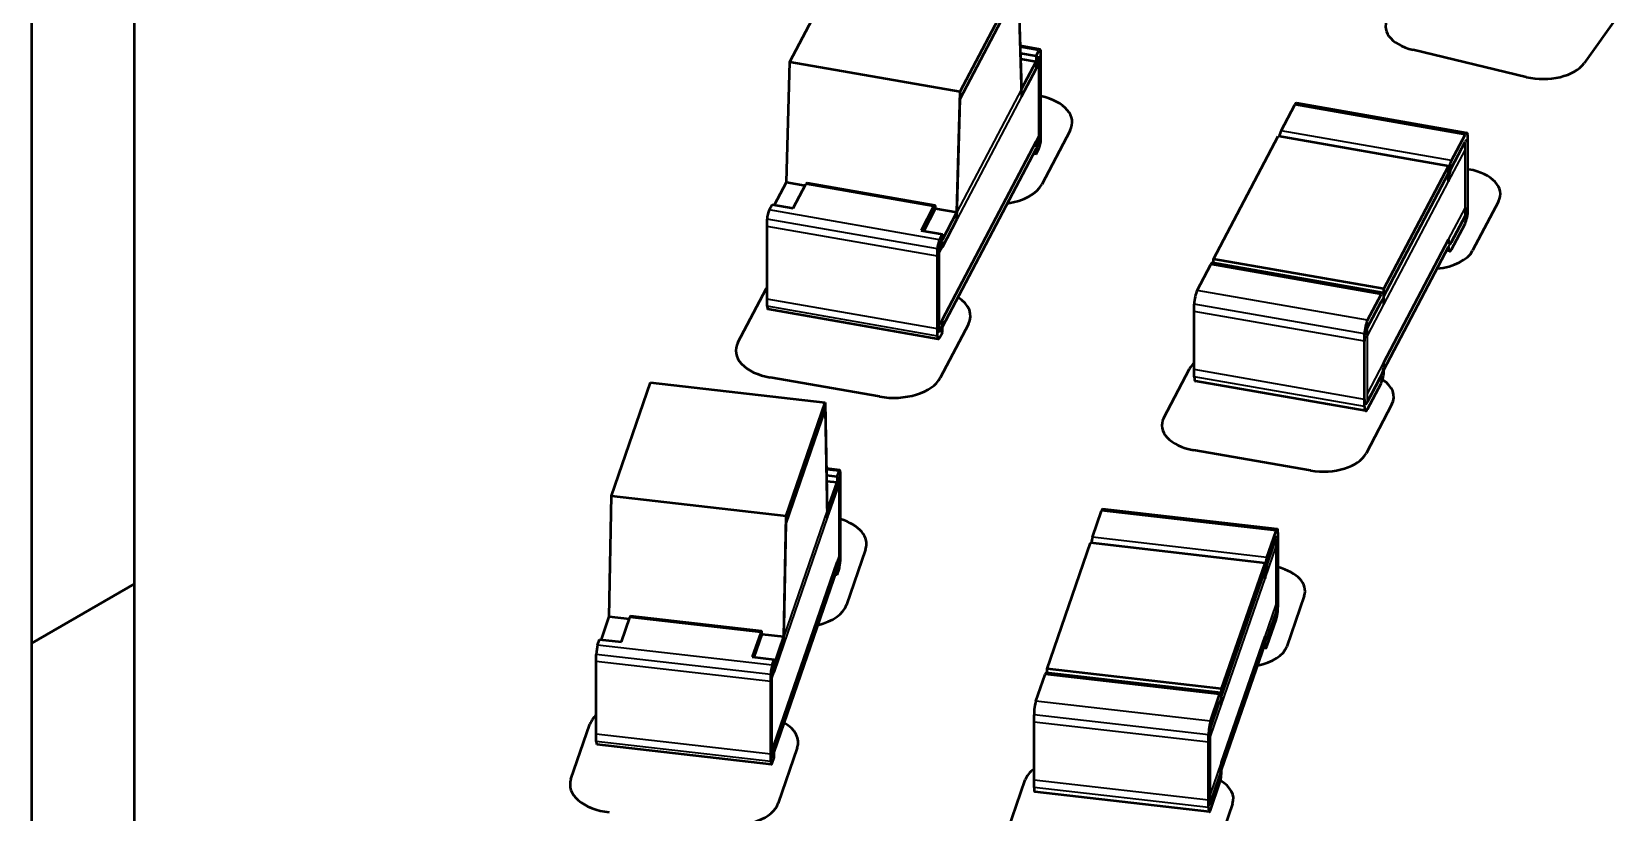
# Model space of a CAD drawing. Header units: inches. Extents: x -20.7 to 49, y -43 to 17.2.
# Drawn here: x -17.278 to -16.436, y -1.816 to -1.401 of the extents above; entities that cross this region are included whole.
import ezdxf

# ---------------------------------------------------------------- set-up
doc = ezdxf.new("R2010")
doc.units = ezdxf.units.IN
doc.header["$MEASUREMENT"] = 0
doc.layers.add('Visible (ANSI)', color=7, linetype='Continuous', lineweight=50)
doc.layers.add('Visible Narrow (ANSI)', color=7, linetype='Continuous', lineweight=35)

msp = doc.modelspace()

# ---------------------------------------------------------------- linework, layer by layer
at = {"layer": 'Visible (ANSI)'}
for p, q in [((-17.27785094944096, -2.449214929080617), (-17.27785094944096, -0.3352946521264667)), ((-17.22330784192031, -2.465100840016093), (-17.22330784192031, -1.156815756925456)), ((-16.87544932547111, -1.417150578501628), (-16.84459229284959, -1.358421351998862)), ((-16.78502976618932, -1.432986415026453), (-16.7541727335678, -1.374257188523686)), ((-16.78502976618933, -1.43684387918831), (-16.75417273356781, -1.378114652685544)), ((-16.7541727335678, -1.374257188523686), (-16.75245845397772, -1.431749514267323)), ((-16.75417273356781, -1.378114652685544), (-16.75245845397772, -1.435606978429181)), ((-16.43565733901262, -1.392696266923949), (-16.45373691801473, -1.417896357018871)), ((-16.74259008281858, -1.410640562274884), (-16.75314297989528, -1.408792356485147)), ((-16.74474419582234, -1.414174109520235), (-16.75302575693106, -1.412723699355336)), ((-16.74474419582234, -1.414174109520235), (-16.74320134419126, -1.411237648195096)), ((-16.74474419582234, -1.414174109520235), (-16.74474419582234, -1.417067207641632)), ((-16.74217277643722, -1.454605211213565), (-16.74217277643722, -1.412173105433068)), ((-16.48460062571564, -1.425277325382784), (-16.54461636944655, -1.410924810257438)), ((-16.8771636050612, -1.481168373856684), (-16.87544932547111, -1.417150578501628)), ((-16.87544932547111, -1.417150578501628), (-16.78502976618932, -1.432986415026453)), ((-16.75293903901368, -1.415631985017727), (-16.74474419582234, -1.417067207641632)), ((-16.75245845397772, -1.431749514267323), (-16.74474419582234, -1.417067207641632)), ((-16.75245845397772, -1.435606978429181), (-16.74474419582235, -1.42092467180349)), ((-16.74474419582235, -1.418031573682092), (-16.74320134419127, -1.415095112356954)), ((-16.74474419582235, -1.418031573682092), (-16.74474419582235, -1.42092467180349)), ((-16.74217277643722, -1.458462675375422), (-16.74217277643722, -1.416030569594926)), ((-16.78674404577941, -1.497004210381509), (-16.78502976618932, -1.432986415026453)), ((-16.78674404577941, -1.500861674543366), (-16.78502976618933, -1.43684387918831)), ((-16.61462305870484, -1.453775541470402), (-16.60742308442649, -1.440072055286423)), ((-16.51608663308567, -1.455012262930929), (-16.60650619236746, -1.439176426406104)), ((-16.72662448569228, -1.453721253528022), (-16.74162447546806, -1.482270201135066)), ((-16.65045150213761, -1.521966698909725), (-16.61616591033592, -1.45671200279554)), ((-16.52574635105413, -1.472547839320365), (-16.61616591033592, -1.45671200279554)), ((-16.52420349942306, -1.469611377995227), (-16.5170035251447, -1.455907891811248)), ((-16.79445830393479, -1.554118622787696), (-16.74474419582234, -1.459499313422128)), ((-16.79445830393479, -1.557976086949554), (-16.74474419582235, -1.463356777583986)), ((-16.74474419582234, -1.462392411543526), (-16.74320134419126, -1.459455950218387)), ((-16.74474419582234, -1.459499313422128), (-16.74474419582234, -1.462392411543526)), ((-16.74474419582235, -1.466249875705383), (-16.74320134419127, -1.463313414380245)), ((-16.74474419582235, -1.463356777583986), (-16.74474419582235, -1.466249875705383)), ((-16.52420349942306, -1.473468842157085), (-16.51700352514471, -1.459765355973105)), ((-16.51546067351363, -1.492028255124975), (-16.51546067351363, -1.457311077668206)), ((-16.51546067351363, -1.495885719286833), (-16.51546067351363, -1.461168541830064)), ((-16.74474419582235, -1.466249875705383), (-16.74613617507933, -1.46600608823136)), ((-16.56003194285582, -1.53780253543455), (-16.52574635105413, -1.472547839320365)), ((-16.52574635105413, -1.476887486502462), (-16.52574635105413, -1.472547839320365)), ((-16.88348588395959, -1.493201369835001), (-16.8771636050612, -1.481168373856684)), ((-16.8771636050612, -1.481168373856684), (-16.86725313940796, -1.482904065948264)), ((-16.87357541830635, -1.494937061926581), (-16.86688972790503, -1.482212396184315)), ((-16.79846379707099, -1.493492187657721), (-16.86627846653234, -1.481615310264102)), ((-16.56003194285583, -1.541659999596408), (-16.52574635105413, -1.476405303482223)), ((-16.52574635105413, -1.480744950664319), (-16.52574635105413, -1.476405303482223)), ((-16.51546067351363, -1.474279776794569), (-16.51501726932997, -1.474357433118138)), ((-16.88642071484765, -1.495894043686116), (-16.88487786321658, -1.492957582360977)), ((-16.88487786321658, -1.492957582360977), (-16.87357541830635, -1.494937061926581)), ((-16.79907505844368, -1.494089273577933), (-16.80576074884501, -1.5068139393202)), ((-16.80436876958803, -1.507057726794222), (-16.79804649068963, -1.495024730815905)), ((-16.79804649068963, -1.495024730815905), (-16.78674404577941, -1.497004210381508)), ((-16.79445830393479, -1.5116865170072), (-16.78674404577941, -1.497004210381509)), ((-16.49926955589135, -1.491367307086291), (-16.51298380839592, -1.517469224083955)), ((-16.8874492826017, -1.543176888471435), (-16.8874492826017, -1.500744782690939)), ((-16.88744928260171, -1.547034352633293), (-16.88744928260171, -1.504602246852797)), ((-16.80576074884501, -1.5068139393202), (-16.79445830393479, -1.508793418885802)), ((-16.7944583039348, -1.515543981169058), (-16.78674404577941, -1.500861674543366)), ((-16.52420349942306, -1.513007849816189), (-16.5170035251447, -1.49930436363221)), ((-16.52420349942306, -1.516865313978047), (-16.51700352514471, -1.503161827794067)), ((-16.79600115556586, -1.51172988021094), (-16.79445830393479, -1.508793418885802)), ((-16.79600115556587, -1.515587344372799), (-16.7944583039348, -1.51265088304766)), ((-16.79445830393479, -1.5116865170072), (-16.79445830393479, -1.508793418885802)), ((-16.7944583039348, -1.515543981169058), (-16.7944583039348, -1.51265088304766)), ((-16.56003194285582, -1.576859360073416), (-16.52574635105413, -1.511604663959231)), ((-16.56003194285583, -1.580716824235274), (-16.52574635105413, -1.515462128121089)), ((-16.79702972331992, -1.55901272499626), (-16.79702972331992, -1.516580619215764)), ((-16.79702972331992, -1.562870189158118), (-16.79702972331992, -1.520438083377621)), ((-16.56065790242787, -1.539843367879369), (-16.65107746170965, -1.524007531354545)), ((-16.56003194285582, -1.53780253543455), (-16.65045150213761, -1.521966698909725)), ((-16.65045150213761, -1.52411716021729), (-16.65045150213761, -1.521966698909725)), ((-16.52512039148209, -1.517760942858365), (-16.52679965142597, -1.517466841823532)), ((-16.65919432804704, -1.538606646418842), (-16.65199435376869, -1.524903160234863)), ((-16.90299757334665, -1.566241265087681), (-16.88799758357086, -1.537692317480636)), ((-16.56877476876525, -1.554442482943667), (-16.5615747944869, -1.540738996759688)), ((-16.56003194285582, -1.542142182616646), (-16.56003194285582, -1.53780253543455)), ((-16.79661241693856, -1.564402732316302), (-16.88703197622035, -1.548566895791477)), ((-16.66073717967812, -1.580599932382846), (-16.66073717967812, -1.545882754926077)), ((-16.56877476876526, -1.558299947105525), (-16.5615747944869, -1.544596460921546)), ((-16.56003194285583, -1.541659999596408), (-16.56004237793695, -1.541658172024585)), ((-16.56003194285583, -1.545999646778504), (-16.56003194285583, -1.541659999596408)), ((-16.79600115556586, -1.559948182234232), (-16.79445830393479, -1.557011720909093)), ((-16.78062428185202, -1.556497407051418), (-16.79562427162781, -1.585046354658462)), ((-16.79445830393479, -1.557011720909093), (-16.79445830393479, -1.554118622787696)), ((-16.79445830393479, -1.560869185070951), (-16.79445830393479, -1.557976086949554)), ((-16.66073717967812, -1.584457396544704), (-16.66073717967812, -1.549740219087935)), ((-16.79600115556587, -1.563805646396089), (-16.79445830393479, -1.560869185070951)), ((-16.57031762039633, -1.596435768907671), (-16.57031762039633, -1.561718591450902)), ((-16.57031762039633, -1.600293233069529), (-16.57031762039633, -1.56557605561276)), ((-16.6769282973004, -1.606334397473632), (-16.66321404479583, -1.580232480475968)), ((-16.97008797544454, -1.647677742610181), (-16.94935002782866, -1.587485107048107)), ((-16.94935002782866, -1.587485107048107), (-16.85667740290866, -1.598127826726746)), ((-16.82784838039471, -1.594990656176236), (-16.88577337083898, -1.584845862958649)), ((-16.56969166082429, -1.602592047806806), (-16.66011122010608, -1.586756211281981)), ((-16.56877476876525, -1.597838954764629), (-16.5615747944869, -1.58413546858065)), ((-16.56877476876526, -1.601696418926487), (-16.5615747944869, -1.587992932742508)), ((-16.87741535052454, -1.658320462288821), (-16.85667740290866, -1.598127826726746)), ((-16.85667740290866, -1.598127826726746), (-16.85552529470778, -1.655538851967088)), ((-16.55584082659354, -1.599037521828447), (-16.56955507909811, -1.625139438826112)), ((-16.87741535052455, -1.662177926450679), (-16.85667740290867, -1.601985290888604)), ((-16.85667740290867, -1.601985290888604), (-16.85552529470779, -1.659396316128946)), ((-16.59901704504129, -1.63423138541902), (-16.66118058386178, -1.623344271441785)), ((-16.84889964669112, -1.633960891423996), (-16.85597462022895, -1.633148386542842)), ((-16.85034080780381, -1.637597594955172), (-16.85589814231244, -1.636959378940607)), ((-16.85583995032806, -1.639859159952208), (-16.85034080780381, -1.640490693076569)), ((-16.85552529470778, -1.655538851967088), (-16.85034080780381, -1.640490693076569)), ((-16.85034080780381, -1.637597594955172), (-16.84930391042302, -1.634587963177068)), ((-16.85034080780381, -1.637597594955172), (-16.85034080780381, -1.640490693076569)), ((-16.85034080780382, -1.64145505911703), (-16.84930391042302, -1.638445427338926)), ((-16.85034080780382, -1.64145505911703), (-16.85034080780382, -1.644348157238427)), ((-16.84861264550249, -1.677906745893559), (-16.84861264550249, -1.635474640113063)), ((-16.84861264550249, -1.681764210055417), (-16.8486126455025, -1.639332104274921)), ((-16.97124008364542, -1.711776838468532), (-16.97008797544454, -1.647677742610181)), ((-16.97008797544454, -1.647677742610181), (-16.87741535052454, -1.658320462288821)), ((-16.85552529470779, -1.659396316128946), (-16.85034080780382, -1.644348157238427)), ((-16.87856745872543, -1.722419558147171), (-16.87741535052454, -1.658320462288821)), ((-16.7148162291954, -1.669701951307012), (-16.70997737475169, -1.655657003009194)), ((-16.61669835423385, -1.665359115058225), (-16.70937097915385, -1.654716395379587)), ((-16.87856745872543, -1.72627702230903), (-16.87741535052455, -1.662177926450679)), ((-16.62214360427541, -1.680344670985651), (-16.6173047498317, -1.666299722687834)), ((-16.73889529059384, -1.739592289265199), (-16.7158531265762, -1.672711583085116)), ((-16.6231805016562, -1.683354302763755), (-16.7158531265762, -1.672711583085116)), ((-16.62214360427541, -1.684202135147509), (-16.61730474983171, -1.670157186849692)), ((-16.61626785245091, -1.702346915548596), (-16.61626785245091, -1.667629738091826)), ((-16.61626785245091, -1.706204379710453), (-16.61626785245091, -1.671487202253684)), ((-16.8837519456294, -1.779899822818186), (-16.85034080780381, -1.682922798857065)), ((-16.85034080780381, -1.685815896978462), (-16.84930391042302, -1.682806265200359)), ((-16.85034080780381, -1.682922798857065), (-16.85034080780381, -1.685815896978462)), ((-16.83517219712258, -1.676200547281789), (-16.84525314568123, -1.705460859498583)), ((-16.64622266567385, -1.750235008943838), (-16.6231805016562, -1.683354302763754)), ((-16.6231805016562, -1.687693949945851), (-16.6231805016562, -1.683354302763755)), ((-16.8837519456294, -1.783757286980045), (-16.85034080780382, -1.686780263018923)), ((-16.85034080780382, -1.689673361140321), (-16.85129961979227, -1.689563249149576)), ((-16.85034080780382, -1.689673361140321), (-16.84930391042302, -1.686663729362218)), ((-16.85034080780382, -1.686780263018923), (-16.85034080780382, -1.689673361140321)), ((-16.64622266567385, -1.754092473105697), (-16.6231805016562, -1.687211766925613)), ((-16.6231805016562, -1.691551414107709), (-16.6231805016562, -1.687211766925613)), ((-17.27785094944096, -1.725940398739652), (-17.22330784192031, -1.694449920930169)), ((-16.60239528944668, -1.700833300835106), (-16.6116121757898, -1.727585586290461)), ((-16.97546575856094, -1.724042011228399), (-16.97124008364542, -1.711776838468532)), ((-16.97124008364542, -1.711776838468532), (-16.96061481751887, -1.712997066437616)), ((-16.96484049243439, -1.725262239197483), (-16.96034727045095, -1.712220501492367)), ((-16.89043853802905, -1.719575469498275), (-16.95994300671905, -1.711593429739296)), ((-16.62214360427541, -1.723741142806613), (-16.6173047498317, -1.709696194508795)), ((-16.62214360427541, -1.727598606968471), (-16.61730474983171, -1.713553658670654)), ((-16.97746146793018, -1.726941531015757), (-16.97642457054939, -1.723931899237653)), ((-16.97642457054939, -1.723931899237653), (-16.96484049243439, -1.725262239197483)), ((-16.89084280176095, -1.720202541251346), (-16.8953360237444, -1.733244278956462)), ((-16.89437721175595, -1.733354390947208), (-16.89015153684043, -1.721089218187341)), ((-16.89015153684043, -1.721089218187341), (-16.87856745872543, -1.722419558147171)), ((-16.8837519456294, -1.73746771703769), (-16.87856745872543, -1.722419558147171)), ((-16.8837519456294, -1.741325181199549), (-16.87856745872543, -1.72627702230903)), ((-16.64622266567385, -1.789291833582703), (-16.6231805016562, -1.72241112740262)), ((-16.64622266567385, -1.793149297744562), (-16.6231805016562, -1.726268591564479)), ((-16.97815273285071, -1.774273156103053), (-16.97815273285071, -1.731841050322557)), ((-16.8953360237444, -1.733244278956462), (-16.8837519456294, -1.734574618916292)), ((-16.88478884301019, -1.737584250694396), (-16.8837519456294, -1.734574618916292)), ((-16.8837519456294, -1.73746771703769), (-16.8837519456294, -1.734574618916292)), ((-16.62274999987326, -1.728539214598079), (-16.62391663195257, -1.728405236109837)), ((-16.97815273285072, -1.778130620264912), (-16.97815273285072, -1.735698514484416)), ((-16.88548010793072, -1.784915875781692), (-16.88548010793072, -1.742483770001196)), ((-16.8847888430102, -1.741441714856254), (-16.8837519456294, -1.738432083078151)), ((-16.8837519456294, -1.741325181199549), (-16.8837519456294, -1.738432083078151)), ((-16.74477104241834, -1.75664686934112), (-16.73993218797463, -1.742601921043303)), ((-16.64665316745679, -1.752304033092333), (-16.73932579237678, -1.741661313413695)), ((-16.64622266567385, -1.750235008943838), (-16.73889529059384, -1.739592289265199)), ((-16.73889529059384, -1.741710753146312), (-16.73889529059384, -1.739592289265199)), ((-16.88548010793073, -1.788773339943551), (-16.88548010793073, -1.746341234163055)), ((-16.64622266567385, -1.754574656125934), (-16.64622266567385, -1.750235008943838)), ((-16.65209841749834, -1.767289589019759), (-16.64725956305464, -1.753244640721941)), ((-16.65209841749835, -1.771147053181618), (-16.64725956305465, -1.7571021048838)), ((-16.64622266567385, -1.754092473105697), (-16.64622966265875, -1.754091669557194)), ((-16.64622266567385, -1.758432120287793), (-16.64622266567385, -1.754092473105697)), ((-16.74580793979913, -1.79871332575809), (-16.74580793979913, -1.76399614830132)), ((-16.74580793979914, -1.802570789919948), (-16.74580793979914, -1.767853612463179)), ((-16.99159318123063, -1.798159773645527), (-16.98151223267198, -1.768899461428733)), ((-16.65313531487914, -1.809356045436728), (-16.65313531487914, -1.774638867979959)), ((-16.8851931067421, -1.790287088632617), (-16.97786573166209, -1.779644368953978)), ((-16.88478884301019, -1.785802552717687), (-16.8837519456294, -1.782792920939583)), ((-16.8837519456294, -1.782792920939583), (-16.8837519456294, -1.779899822818186)), ((-16.8837519456294, -1.786650385101442), (-16.8837519456294, -1.783757286980045)), ((-16.87146347830724, -1.781537671262247), (-16.88154442686589, -1.810797983479041)), ((-16.65313531487914, -1.813213509598587), (-16.65313531487914, -1.778496332141818)), ((-16.8847888430102, -1.789660016879546), (-16.8837519456294, -1.786650385101442)), ((-16.75968050280336, -1.82530045752368), (-16.75046361646024, -1.798548172068326)), ((-16.65209841749834, -1.810686060840721), (-16.64725956305464, -1.796641112542903)), ((-16.65209841749835, -1.814543525002579), (-16.64725956305465, -1.800498576704762)), ((-16.6527048130962, -1.815484132632187), (-16.74537743801619, -1.804841412953548)), ((-16.6404148620955, -1.811186381901839), (-16.64963174843862, -1.837938667357193))]:
    msp.add_line(p, q, dxfattribs=at)
for centre, major_axis, ratio, start_param, end_param in [((-16.5355762775005, -1.398324658785337), (-0.02362233506043312, 1.044931857576581e-16), 0.5773502691896286, 5.89049864714061, 7.46127266944858), ((-16.74320134419126, -1.414130746316494), (0.0006112613726886057, 0.003490184041609991), 0.2370164464738262, 5.348764087705565, 6.919560414499617), ((-16.74320134419127, -1.417988210478351), (0.000611261372688609, 0.003490184041609994), 0.2370164464738265, 5.348764087705567, 6.919560414499619), ((-16.47556093702833, -1.412677173912179), (-0.0236221807378347, 1.512077864493169e-15), 0.5773502691896287, 1.178103133885912, 2.748890221910331), ((-16.75134854457205, -1.449391123710205), (0.02583658569200793, -1.126887297386508e-16), 0.5773502691896288, 5.988659381731855, 7.490911055768122), ((-16.60742308442649, -1.44441170246852), (0.0009168920590332289, 0.00523527606241493), 0.2370164464738418, 3.856164472447364e-12, 0.6363751073223952), ((-16.74320134419126, -1.45656285209699), (-0.0006112613726886913, -0.003490184041609976), 0.2370164464738262, 0.6363751073212249, 2.207171434117031), ((-16.61462305870484, -1.458115188652498), (0.0009168920590330253, 0.005235276062414964), 0.2370164464737971, 0.636375107320152, 1.359250783224926), ((-16.5170035251447, -1.460247538993344), (0.0009168920590330855, 0.005235276062414954), 0.2370164464738693, 5.348764087704613, 6.919560414499626), ((-16.74320134419127, -1.460420316258847), (-0.0006112613726886947, -0.003490184041609979), 0.2370164464738264, 0.6363751073212258, 2.207171434117033), ((-16.51700352514471, -1.464105003155202), (0.0009168920590330905, 0.005235276062414958), 0.2370164464738696, 5.348764087704613, 6.919560414499627), ((-16.52420349942306, -1.473951025177323), (0.000916892059033214, 0.005235276062414931), 0.2370164464738694, 0.6363751073212356, 2.207171434115997), ((-16.52420349942306, -1.477808489339181), (0.0009168920590332191, 0.005235276062414936), 0.2370164464738696, 0.6363751073212329, 2.207171434115997), ((-16.86688972790503, -1.485105494305712), (0.000611261372688648, 0.003490184041609982), 0.2370164464738417, 0, 0.6363751073200348), ((-16.52187461455045, -1.487408410972086), (0.02362217712885832, -1.044931857576581e-16), 0.5773502691896287, 5.988667492344044, 7.559448954785617), ((-16.76634835108413, -1.477940265212685), (0.025836312832441, -1.154205777323151e-16), 0.5773502691896286, 4.960489001203584, 5.988669761565983), ((-16.88642071484765, -1.498787141807514), (0.0006112613726886913, 0.003490184041609976), 0.2370164464738262, 0.6363751073212249, 2.207171434117031), ((-16.79907505844368, -1.496982371699331), (0.000611261372688648, 0.003490184041609982), 0.2370164464738417, 5.348764087705255, 6.919560414499621), ((-16.5170035251447, -1.494964716450114), (-0.000916892059033214, -0.005235276062414931), 0.2370164464738694, 0.6363751073212356, 2.207171434115997), ((-16.51700352514471, -1.498822180611971), (-0.0009168920590332191, -0.005235276062414936), 0.2370164464738696, 0.6363751073212329, 2.207171434115997), ((-16.79600115556586, -1.514622978332338), (0.0006112613726886913, 0.003490184041609976), 0.2370164464738262, 0.6363751073212249, 2.207171434117031), ((-16.79600115556587, -1.518480442494196), (0.0006112613726886947, 0.003490184041609979), 0.2370164464738264, 0.6363751073212258, 2.207171434117033), ((-16.52420349942306, -1.508668202634093), (-0.0009168920590330855, -0.005235276062414954), 0.2370164464738693, 5.348764087704613, 6.919560414499626), ((-16.52420349942306, -1.51252566679595), (-0.0009168920590330905, -0.005235276062414958), 0.2370164464738696, 5.348764087704613, 6.919560414499627), ((-16.65199435376869, -1.52924280741696), (0.0009168920590330122, 0.005235276062414967), 0.2370164464738417, 5.478678440309736e-12, 0.6363751073252082), ((-16.535588765127, -1.513510133974647), (0.02362217712885832, -1.03810223759242e-16), 0.5773502691896285, 4.873759599904393, 5.988652627961938), ((-16.86327370795395, -1.542022253402535), (-0.02583631283244101, 1.113228057418187e-16), 0.5773502691896287, 5.922685887447726, 5.988669761606301), ((-16.65919432804704, -1.542946293600939), (0.000916892059033214, 0.005235276062414931), 0.2370164464738694, 0.6363751073212356, 2.207171434115997), ((-16.5615747944869, -1.545078643941785), (0.0009168920590330855, 0.005235276062414954), 0.2370164464738693, 5.348764087704613, 6.919560414499626), ((-16.88642071484766, -1.545076711749867), (-0.000611261372688609, -0.003490184041609994), 0.2370164464738265, 5.348764087705567, 6.283185307179261), ((-16.80534834073179, -1.552167277233601), (0.02583658569200793, -1.120057677402348e-16), 0.5773502691896285, 5.988659381731788, 7.016829126501269), ((-16.5615747944869, -1.548936108103643), (0.0009168920590330905, 0.005235276062414958), 0.2370164464738696, 5.348764087704613, 6.919560414499627), ((-16.56877476876525, -1.558782130125763), (0.000916892059033214, 0.005235276062414931), 0.2370164464738694, 0.6363751073212356, 2.207171434115997), ((-16.87827351446604, -1.570571394905015), (-0.02583658569200793, 1.167865017291472e-16), 0.5773502691896285, 5.988659381772106, 7.559461713812027), ((-16.79600115556586, -1.557055084112834), (-0.0006112613726886057, -0.003490184041609991), 0.2370164464738262, 5.348764087705565, 6.919560414499617), ((-16.79600115556587, -1.560912548274692), (-0.000611261372688609, -0.003490184041609994), 0.2370164464738265, 5.348764087705567, 6.919560414499619), ((-16.56877476876526, -1.562639594287621), (0.0009168920590332191, 0.005235276062414936), 0.2370164464738696, 0.6363751073212329, 2.207171434115997), ((-16.64060908806392, -1.584191570584793), (-0.02362217712885832, 1.003954137671617e-16), 0.5773502691896286, 5.732344089097687, 5.988652628006047), ((-16.5615747944869, -1.579795821398554), (-0.000916892059033214, -0.005235276062414931), 0.2370164464738694, 0.6363751073212356, 2.207171434115997), ((-16.5615747944869, -1.583653285560412), (-0.0009168920590332191, -0.005235276062414936), 0.2370164464738696, 0.6363751073212329, 2.207171434115997), ((-16.82034814724388, -1.580716418736082), (0.02583631283244101, -1.113228057418187e-16), 0.5773502691896286, 4.417850617094635, 5.988669761566006), ((-16.65919432804704, -1.581520935219566), (-0.0009168920590330905, -0.005235276062414958), 0.2370164464738696, 5.348764087704573, 6.283185307180485), ((-16.57844588525264, -1.595078625714243), (0.02362217712885832, -1.051761477560741e-16), 0.5773502691896286, 5.988667492344057, 7.011664210985217), ((-16.56877476876525, -1.593499307582533), (-0.0009168920590330855, -0.005235276062414954), 0.2370164464738693, 5.34876408770457, 6.919560414499626), ((-16.65432323864046, -1.610293293587354), (-0.02362217712885832, 1.051761477560741e-16), 0.5773502691896286, 5.988667492388179, 7.559448954762101), ((-16.56877476876526, -1.597356771744391), (-0.0009168920590330905, -0.005235276062414958), 0.2370164464738696, 5.348764087704573, 6.919560414499627), ((-16.59216003582918, -1.621180348716803), (0.02362217712885832, -1.03810223759242e-16), 0.5773502691896285, 4.417871165539445, 5.98865262796195), ((-16.84930391042302, -1.637481061298466), (0.0004042637319004705, 0.003520169874469143), 0.1592905808982087, 5.337043872949714, 6.907840199745842), ((-16.84930391042302, -1.641338525460324), (0.0004042637319004731, 0.003520169874469149), 0.1592905808982088, 5.337043872949716, 6.907840199745844), ((-16.70997737475169, -1.659996650191291), (0.0006063955978507686, 0.005280254811703709), 0.1592905808981926, 0, 0.6246548925620372), ((-16.86051230739241, -1.673290403629037), (0.02583656317606305, -1.120057677402348e-16), 0.5773502691896286, 6.086833665543674, 7.375339320456329), ((-16.6173047498317, -1.67063936986993), (0.0006063955978507056, 0.005280254811703715), 0.1592905808982087, 5.337043872949582, 6.907840199745841), ((-16.7148162291954, -1.674041598489108), (0.0006063955978505997, 0.005280254811703729), 0.1592905808982262, 0.6246548925661131, 1.342469981224581), ((-16.61730474983171, -1.674496834031788), (0.0006063955978507093, 0.005280254811703721), 0.1592905808982088, 5.337043872949586, 6.907840199745844), ((-16.84930391042302, -1.679913167078962), (-0.0004042637319005283, -0.003520169874469137), 0.1592905808982087, 0.6246548925689313, 2.195451219362521), ((-16.84930391042302, -1.68377063124082), (-0.0004042637319005309, -0.003520169874469142), 0.1592905808982089, 0.6246548925689321, 2.195451219362523), ((-16.62214360427541, -1.684684318167747), (0.0006063955978507924, 0.005280254811703706), 0.1592905808982087, 0.6246548925689304, 2.195451219364344), ((-16.62214360427541, -1.688541782329606), (0.0006063955978507962, 0.005280254811703712), 0.1592905808982088, 0.6246548925689339, 2.195451219364426), ((-16.62556381270707, -1.698172755523084), (0.0236223617394095, -1.024442997624099e-16), 0.5773502691896285, 6.086848477653953, 7.449520157555755), ((-16.87059327699966, -1.702550776938951), (0.02583656317606305, -1.113228057418187e-16), 0.5773502691896286, 5.113506718959213, 6.086837841390559), ((-16.6173047498317, -1.705356547326699), (-0.0006063955978507924, -0.005280254811703706), 0.1592905808982087, 0.6246548925689304, 2.195451219364344), ((-16.61730474983171, -1.709214011488558), (-0.0006063955978507962, -0.005280254811703712), 0.1592905808982088, 0.6246548925689339, 2.195451219364426), ((-16.96034727045095, -1.715113599613765), (0.0004042637319004286, 0.003520169874469149), 0.1592905808981926, 0, 0.6246548925662534), ((-16.89084280176095, -1.723095639372744), (0.0004042637319004286, 0.003520169874469149), 0.1592905808981926, 5.337043872950243, 6.90784019974584), ((-16.62214360427541, -1.719401495624517), (-0.0006063955978507056, -0.005280254811703715), 0.1592905808982087, 5.337043872949582, 6.907840199745841), ((-16.62214360427541, -1.723258959786375), (-0.0006063955978507093, -0.005280254811703721), 0.1592905808982088, 5.337043872949586, 6.907840199745844), ((-16.97746146793018, -1.729834629137155), (0.0004042637319005283, 0.003520169874469137), 0.1592905808982087, 0.6246548925689313, 2.195451219362521), ((-16.63478035838369, -1.724924879836248), (0.02362208206807091, -1.044931857576581e-16), 0.5773502691896286, 5.040614983289636, 6.086834075845879), ((-16.88478884301019, -1.740477348815794), (0.0004042637319005283, 0.003520169874469137), 0.1592905808982087, 0.6246548925689313, 2.195451219362521), ((-16.8847888430102, -1.744334812977652), (0.0004042637319005309, 0.003520169874469142), 0.1592905808982089, 0.6246548925689321, 2.195451219362523), ((-16.73993218797463, -1.746941568225399), (0.0006063955978509452, 0.005280254811703688), 0.1592905808981926, 8.315052611416227e-12, 0.6246548925755581), ((-16.74477104241834, -1.760986516523216), (0.0006063955978507924, 0.005280254811703706), 0.1592905808982087, 0.6246548925689304, 2.195451219364344), ((-16.64725956305464, -1.757584287904038), (0.0006063955978507056, 0.005280254811703715), 0.1592905808982087, 5.337043872949582, 6.907840199745841), ((-16.64725956305465, -1.761441752065897), (0.0006063955978507093, 0.005280254811703721), 0.1592905808982088, 5.337043872949586, 6.907840199745844), ((-16.95617210135272, -1.771809543987884), (-0.02583656317606305, 1.150790967331071e-16), 0.5773502691896285, 5.729812566246836, 6.086837841428553), ((-16.89680358857708, -1.778627527609495), (0.02583656317606305, -1.106398437434026e-16), 0.5773502691896286, 6.086833665543697, 7.060170868428367), ((-16.65209841749834, -1.771629236201855), (0.0006063955978507924, 0.005280254811703706), 0.1592905808982087, 0.6246548925689304, 2.195451219364344), ((-16.65209841749835, -1.775486700363714), (0.0006063955978507962, 0.005280254811703712), 0.1592905808982088, 0.6246548925689339, 2.195451219364426), ((-16.97746146793019, -1.776124199079509), (-0.0004042637319004731, -0.003520169874469149), 0.1592905808982088, 5.337043872949716, 6.283185307182021), ((-16.88478884301019, -1.78290945459629), (-0.0004042637319004705, -0.003520169874469143), 0.1592905808982087, 5.337043872949714, 6.907840199745842), ((-16.8847888430102, -1.786766918758149), (-0.0004042637319004731, -0.003520169874469149), 0.1592905808982088, 5.337043872949716, 6.907840199745844), ((-16.72729543386553, -1.801208878522056), (-0.02362208206807092, 1.055176287552822e-16), 0.5773502691896285, 5.612981244002086, 6.086834075887457), ((-16.64725956305464, -1.792301465360807), (-0.0006063955978507924, -0.005280254811703706), 0.1592905808982087, 0.6246548925689304, 2.195451219364344), ((-16.64725956305465, -1.796158929522666), (-0.0006063955978507962, -0.005280254811703712), 0.1592905808982088, 0.6246548925689339, 2.195451219364426), ((-16.96625307095996, -1.801069917297797), (-0.02583656317606305, 1.14737615733899e-16), 0.5773502691896285, 6.086833665581688, 7.657634168184112), ((-16.6635833853559, -1.808525836589817), (0.0236223617394095, -1.065420717529063e-16), 0.5773502691896286, 6.086848477653954, 7.066143679452617), ((-16.74477104241834, -1.799561158141844), (-0.0006063955978507093, -0.005280254811703721), 0.1592905808982088, 5.337043872949586, 6.283185307178716), ((-16.65209841749834, -1.806346413658624), (-0.0006063955978507056, -0.005280254811703715), 0.1592905808982087, 5.337043872949582, 6.907840199745841), ((-16.90688455818432, -1.807887900919408), (0.02583656317606305, -1.14054653735483e-16), 0.5773502691896285, 4.516037338776618, 6.086837841390537), ((-16.65209841749835, -1.810203877820483), (-0.0006063955978507093, -0.005280254811703721), 0.1592905808982088, 5.337043872949586, 6.907840199745844)]:
    msp.add_ellipse(centre, major_axis=major_axis, ratio=ratio, start_param=start_param, end_param=end_param, dxfattribs=at)
at = {"layer": 'Visible Narrow (ANSI)'}
for p, q in [((-16.74320134419126, -1.411237648195096), (-16.75312187393824, -1.409500193505417)), ((-16.74474419582234, -1.417067207641632), (-16.74320134419126, -1.414130746316494)), ((-16.74320134419126, -1.45656285209699), (-16.74320134419126, -1.414130746316494)), ((-16.74474419582235, -1.42092467180349), (-16.74320134419127, -1.417988210478351)), ((-16.74320134419127, -1.460420316258847), (-16.74320134419127, -1.417988210478351)), ((-16.75245845397772, -1.431749514267323), (-16.78674404577941, -1.497004210381509)), ((-16.75245845397772, -1.435606978429181), (-16.78674404577941, -1.500861674543366)), ((-16.5170035251447, -1.455907891811248), (-16.60742308442649, -1.440072055286423)), ((-16.74474419582234, -1.459499313422128), (-16.74320134419126, -1.45656285209699)), ((-16.52420349942306, -1.469611377995227), (-16.61462305870484, -1.453775541470402)), ((-16.74474419582235, -1.463356777583986), (-16.74320134419127, -1.460420316258847)), ((-16.52574635105413, -1.476887486502462), (-16.5170035251447, -1.460247538993344)), ((-16.52574635105413, -1.480744950664319), (-16.51700352514471, -1.464105003155202)), ((-16.5170035251447, -1.494964716450114), (-16.5170035251447, -1.460247538993344)), ((-16.51700352514471, -1.498822180611971), (-16.51700352514471, -1.464105003155202)), ((-16.79907505844368, -1.494089273577933), (-16.86688972790503, -1.482212396184315)), ((-16.56003194285582, -1.542142182616646), (-16.52574635105413, -1.476887486502462)), ((-16.56003194285583, -1.545999646778504), (-16.52574635105413, -1.480744950664319)), ((-16.79600115556586, -1.51172988021094), (-16.88642071484765, -1.495894043686116)), ((-16.52574635105413, -1.511604663959231), (-16.5170035251447, -1.494964716450113)), ((-16.52574635105413, -1.515462128121089), (-16.51700352514471, -1.498822180611971)), ((-16.79702972331992, -1.516580619215764), (-16.8874492826017, -1.500744782690939)), ((-16.79702972331992, -1.520438083377621), (-16.88744928260171, -1.504602246852796)), ((-16.79600115556586, -1.514622978332338), (-16.79445830393479, -1.5116865170072)), ((-16.79600115556586, -1.557055084112834), (-16.79600115556586, -1.514622978332338)), ((-16.79600115556587, -1.518480442494196), (-16.7944583039348, -1.515543981169058)), ((-16.79600115556587, -1.560912548274692), (-16.79600115556587, -1.518480442494196)), ((-16.5615747944869, -1.540738996759688), (-16.65199435376869, -1.524903160234863)), ((-16.56877476876525, -1.554442482943667), (-16.65919432804704, -1.538606646418842)), ((-16.79702972331992, -1.55901272499626), (-16.8874492826017, -1.543176888471435)), ((-16.79702972331992, -1.562870189158118), (-16.88744928260171, -1.547034352633293)), ((-16.57031762039633, -1.561718591450902), (-16.66073717967812, -1.545882754926077)), ((-16.56877476876525, -1.558782130125763), (-16.56003194285582, -1.542142182616646)), ((-16.56877476876526, -1.562639594287621), (-16.56003194285583, -1.545999646778504)), ((-16.79600115556586, -1.557055084112834), (-16.79445830393479, -1.554118622787696)), ((-16.79600115556587, -1.560912548274692), (-16.79445830393479, -1.557976086949554)), ((-16.57031762039633, -1.56557605561276), (-16.66073717967812, -1.549740219087935)), ((-16.56877476876525, -1.593499307582533), (-16.56877476876525, -1.558782130125763)), ((-16.56877476876526, -1.597356771744391), (-16.56877476876526, -1.562639594287621)), ((-16.57031762039633, -1.596435768907671), (-16.66073717967812, -1.580599932382846)), ((-16.56877476876525, -1.593499307582533), (-16.56003194285582, -1.576859360073416)), ((-16.56877476876526, -1.597356771744391), (-16.56003194285583, -1.580716824235273)), ((-16.57031762039633, -1.600293233069529), (-16.66073717967812, -1.584457396544704)), ((-16.84930391042302, -1.634587963177068), (-16.8559610734365, -1.633823440537631)), ((-16.85034080780381, -1.640490693076569), (-16.84930391042302, -1.637481061298466)), ((-16.85034080780382, -1.644348157238427), (-16.84930391042302, -1.641338525460324)), ((-16.84930391042302, -1.679913167078962), (-16.84930391042302, -1.637481061298466)), ((-16.84930391042302, -1.68377063124082), (-16.84930391042302, -1.641338525460324)), ((-16.85552529470778, -1.655538851967088), (-16.87856745872543, -1.722419558147171)), ((-16.6173047498317, -1.666299722687834), (-16.70997737475169, -1.655657003009194)), ((-16.85552529470779, -1.659396316128946), (-16.87856745872543, -1.72627702230903)), ((-16.62214360427541, -1.680344670985651), (-16.7148162291954, -1.669701951307012)), ((-16.6231805016562, -1.687693949945851), (-16.6173047498317, -1.67063936986993)), ((-16.6231805016562, -1.691551414107709), (-16.61730474983171, -1.674496834031788)), ((-16.6173047498317, -1.705356547326699), (-16.6173047498317, -1.67063936986993)), ((-16.61730474983171, -1.709214011488558), (-16.61730474983171, -1.674496834031788)), ((-16.85034080780381, -1.682922798857065), (-16.84930391042302, -1.679913167078962)), ((-16.85034080780382, -1.686780263018923), (-16.84930391042302, -1.68377063124082)), ((-16.64622266567385, -1.754574656125934), (-16.6231805016562, -1.687693949945851)), ((-16.64622266567385, -1.758432120287793), (-16.6231805016562, -1.691551414107709)), ((-16.6231805016562, -1.72241112740262), (-16.6173047498317, -1.705356547326699)), ((-16.6231805016562, -1.726268591564479), (-16.61730474983171, -1.709214011488558)), ((-16.89084280176095, -1.720202541251346), (-16.96034727045095, -1.712220501492367)), ((-16.88548010793072, -1.742483770001196), (-16.97815273285071, -1.731841050322557)), ((-16.88478884301019, -1.737584250694396), (-16.97746146793018, -1.726941531015757)), ((-16.88548010793073, -1.746341234163055), (-16.97815273285072, -1.735698514484416)), ((-16.88478884301019, -1.740477348815793), (-16.8837519456294, -1.73746771703769)), ((-16.88478884301019, -1.78290945459629), (-16.88478884301019, -1.740477348815793)), ((-16.8847888430102, -1.744334812977652), (-16.8837519456294, -1.741325181199549)), ((-16.64725956305464, -1.753244640721941), (-16.73993218797463, -1.742601921043303)), ((-16.8847888430102, -1.786766918758148), (-16.8847888430102, -1.744334812977652)), ((-16.65209841749834, -1.767289589019759), (-16.74477104241834, -1.75664686934112)), ((-16.65209841749834, -1.771629236201855), (-16.64622266567385, -1.754574656125934)), ((-16.65209841749835, -1.775486700363714), (-16.64622266567385, -1.758432120287793)), ((-16.65313531487914, -1.774638867979959), (-16.74580793979913, -1.76399614830132)), ((-16.65313531487914, -1.778496332141818), (-16.74580793979914, -1.767853612463179)), ((-16.88548010793072, -1.784915875781692), (-16.97815273285071, -1.774273156103053)), ((-16.65209841749834, -1.806346413658624), (-16.65209841749834, -1.771629236201855)), ((-16.65209841749835, -1.810203877820483), (-16.65209841749835, -1.775486700363714)), ((-16.88548010793073, -1.788773339943551), (-16.97815273285072, -1.778130620264912)), ((-16.88478884301019, -1.78290945459629), (-16.8837519456294, -1.779899822818186)), ((-16.8847888430102, -1.786766918758148), (-16.8837519456294, -1.783757286980045)), ((-16.65209841749834, -1.806346413658624), (-16.64622266567385, -1.789291833582703)), ((-16.65209841749835, -1.810203877820483), (-16.64622266567385, -1.793149297744562)), ((-16.65313531487914, -1.809356045436728), (-16.74580793979913, -1.79871332575809)), ((-16.65313531487914, -1.813213509598587), (-16.74580793979914, -1.802570789919948))]:
    msp.add_line(p, q, dxfattribs=at)

doc.saveas('drawing.dxf')
